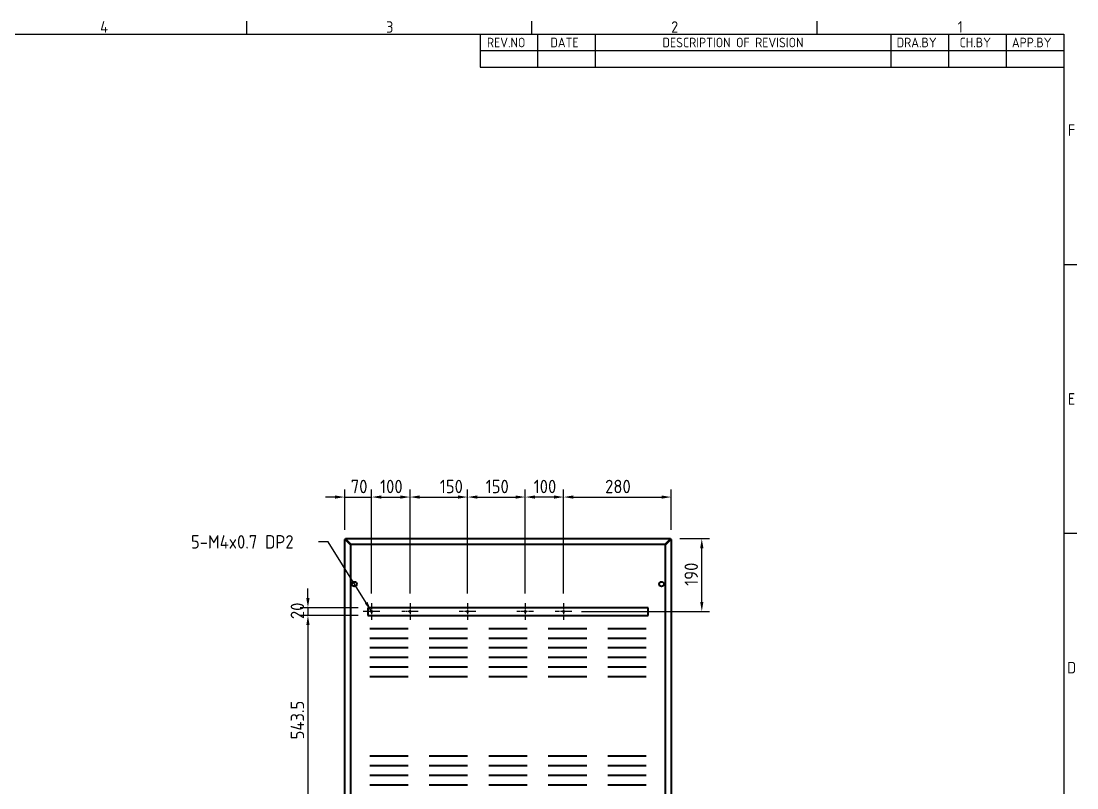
# Model space of a CAD drawing. Header units: millimetres. Extents: x 0 to 51860, y 0 to 5940.
# Drawn here: x 22239 to 24988, y 2136 to 4134 of the extents above; entities that cross this region are included whole.
import ezdxf

# ---------------------------------------------------------------- set-up
doc = ezdxf.new("R2010")
doc.units = ezdxf.units.MM
doc.header["$LTSCALE"] = 10
doc.linetypes.add('CHAIN', pattern=[0.3543, 0.2362, -0.0295, 0.0591, -0.0295])
for name, color, linetype, lineweight in [('가시적인 것(ISO)', 3, 'Continuous', 40), ('가시적인 좁은 것(ISO)', 3, 'Continuous', 35), ('경계(ISO)', 7, 'Continuous', 25), ('기호(ISO)', 5, 'Continuous', 25), ('중심 표식(ISO)', 1, 'Continuous', 25), ('치수(ISO)', 2, 'Continuous', 25)]:
    doc.layers.add(name, color=color, linetype=linetype, lineweight=lineweight)
doc.styles.add('ISO ProportionalPSTEK', font='isocp.shx')
doc.styles.add('문자 텍스트_PSTEK_POSCO', font='isocp.shx')
doc.styles.add('치수 텍스트_PSTEK_POSCO', font='isocp.shx')
doc.dimstyles.new('치수_PSTEK_POSCO', dxfattribs={"dimscale": 10, "dimtxt": 3.5, "dimasz": 2.5, "dimexe": 2, "dimexo": 2.5, "dimgap": 1, "dimtad": 1, "dimrnd": 1e-08, "dimdsep": 46, "dimtxsty": '치수 텍스트_PSTEK_POSCO', "dimcen": 0.09, "dimdle": 10, "dimclrd": 7, "dimclre": 7, "dimclrt": 2, "dimadec": 1, "dimazin": 2, "dimtfac": 1, "dimtmove": 0, "dimatfit": 3, "dimfxl": 0, "dimtolj": 1, "dimlwd": -1, "dimlwe": -1, "dimarcsym": 0})
doc.dimstyles.new('치수_PSTEK_POSCO$7', dxfattribs={"dimscale": 10, "dimtxt": 3.5, "dimasz": 2.5, "dimexe": 2, "dimexo": 2.5, "dimgap": 1, "dimtad": 1, "dimrnd": 1e-08, "dimdsep": 46, "dimtxsty": '치수 텍스트_PSTEK_POSCO', "dimcen": 0.09, "dimdle": 10, "dimclrd": 7, "dimclre": 7, "dimclrt": 2, "dimadec": 1, "dimazin": 2, "dimtfac": 1, "dimtmove": 0, "dimatfit": 3, "dimfxl": 0, "dimtolj": 1, "dimlwd": -1, "dimlwe": -1, "dimarcsym": 0})

# ---------------------------------------------------------------- blocks, each defined once
blk = doc.blocks.new('*D174')
at = {"layer": 'Defpoints', "color": 0}
for p in [(23151.7, 2894.1), (23081.7, 2783.8), (23151.7, 2617.5)]:
    blk.add_point(p, dxfattribs=at)
at = {"layer": '치수(ISO)', "color": 7}
for p, q in [((23081.7, 2808.8), (23081.7, 2914.1)), ((23151.7, 2642.5), (23151.7, 2914.1)), ((23056.7, 2894.1), (23031.7, 2894.1)), ((23081.7, 2894.1), (23151.7, 2894.1)), ((23176.7, 2894.1), (23201.7, 2894.1))]:
    blk.add_line(p, q, dxfattribs=at)
for points in [[(23056.7, 2898.2), (23056.7, 2889.9), (23081.7, 2894.1)], [(23176.7, 2898.2), (23176.7, 2889.9), (23151.7, 2894.1)]]:
    blk.add_solid(points, dxfattribs=at)
at = {"layer": '치수(ISO)', "color": 2, "insert": (23097.4, 2921.6), "char_height": 35, "attachment_point": 4, "style": '치수 텍스트_PSTEK_POSCO'}
blk.add_mtext('\\A1;70', dxfattribs=at)
blk = doc.blocks.new('*D175')
at = {"layer": 'Defpoints', "color": 0}
for p in [(23251.7, 2894.1), (23151.7, 2617.5), (23251.7, 2617.5)]:
    blk.add_point(p, dxfattribs=at)
at = {"layer": '치수(ISO)', "color": 7}
for p, q in [((23151.7, 2642.5), (23151.7, 2914.1)), ((23251.7, 2642.5), (23251.7, 2914.1)), ((23176.7, 2894.1), (23226.7, 2894.1))]:
    blk.add_line(p, q, dxfattribs=at)
for points in [[(23176.7, 2898.2), (23176.7, 2889.9), (23151.7, 2894.1)], [(23226.7, 2898.2), (23226.7, 2889.9), (23251.7, 2894.1)]]:
    blk.add_solid(points, dxfattribs=at)
at = {"layer": '치수(ISO)', "color": 2, "insert": (23173.7, 2921.6), "char_height": 35, "attachment_point": 4, "style": '치수 텍스트_PSTEK_POSCO'}
blk.add_mtext('\\A1;100', dxfattribs=at)
blk = doc.blocks.new('*D176')
at = {"layer": 'Defpoints', "color": 0}
for p in [(23401.7, 2894.1), (23251.7, 2617.5), (23401.7, 2617.5)]:
    blk.add_point(p, dxfattribs=at)
at = {"layer": '치수(ISO)', "color": 7}
for p, q in [((23251.7, 2642.5), (23251.7, 2914.1)), ((23401.7, 2642.5), (23401.7, 2914.1)), ((23276.7, 2894.1), (23376.7, 2894.1))]:
    blk.add_line(p, q, dxfattribs=at)
for points in [[(23276.7, 2898.2), (23276.7, 2889.9), (23251.7, 2894.1)], [(23376.7, 2898.2), (23376.7, 2889.9), (23401.7, 2894.1)]]:
    blk.add_solid(points, dxfattribs=at)
at = {"layer": '치수(ISO)', "color": 2, "insert": (23329.2, 2921.6), "char_height": 35, "attachment_point": 4, "style": '치수 텍스트_PSTEK_POSCO'}
blk.add_mtext('\\A1;150', dxfattribs=at)
blk = doc.blocks.new('*D177')
at = {"layer": 'Defpoints', "color": 0}
for p in [(23551.7, 2894.1), (23401.7, 2617.5), (23551.7, 2617.5)]:
    blk.add_point(p, dxfattribs=at)
at = {"layer": '치수(ISO)', "color": 7}
for p, q in [((23401.7, 2642.5), (23401.7, 2914.1)), ((23551.7, 2642.5), (23551.7, 2914.1)), ((23426.7, 2894.1), (23526.7, 2894.1))]:
    blk.add_line(p, q, dxfattribs=at)
for points in [[(23426.7, 2898.2), (23426.7, 2889.9), (23401.7, 2894.1)], [(23526.7, 2898.2), (23526.7, 2889.9), (23551.7, 2894.1)]]:
    blk.add_solid(points, dxfattribs=at)
at = {"layer": '치수(ISO)', "color": 2, "insert": (23448.7, 2921.6), "char_height": 35, "attachment_point": 4, "style": '치수 텍스트_PSTEK_POSCO'}
blk.add_mtext('\\A1;150', dxfattribs=at)
blk = doc.blocks.new('*D178')
at = {"layer": 'Defpoints', "color": 0}
for p in [(23551.7, 2894.1), (23551.7, 2617.5), (23651.7, 2617.5)]:
    blk.add_point(p, dxfattribs=at)
at = {"layer": '치수(ISO)', "color": 7}
for p, q in [((23551.7, 2642.5), (23551.7, 2914.1)), ((23651.7, 2642.5), (23651.7, 2914.1)), ((23626.7, 2894.1), (23576.7, 2894.1))]:
    blk.add_line(p, q, dxfattribs=at)
for points in [[(23576.7, 2898.2), (23576.7, 2889.9), (23551.7, 2894.1)], [(23626.7, 2898.2), (23626.7, 2889.9), (23651.7, 2894.1)]]:
    blk.add_solid(points, dxfattribs=at)
at = {"layer": '치수(ISO)', "color": 2, "insert": (23573.7, 2921.6), "char_height": 35, "attachment_point": 4, "style": '치수 텍스트_PSTEK_POSCO'}
blk.add_mtext('\\A1;100', dxfattribs=at)
blk = doc.blocks.new('*D179')
at = {"layer": 'Defpoints', "color": 0}
for p in [(23929.6, 2785.8), (24011.4, 2785.8), (23673.3, 2595.8)]:
    blk.add_point(p, dxfattribs=at)
at = {"layer": '치수(ISO)', "color": 7}
for p, q in [((23954.6, 2785.8), (24031.4, 2785.8)), ((24011.4, 2620.8), (24011.4, 2760.8)), ((23698.3, 2595.8), (24031.4, 2595.8))]:
    blk.add_line(p, q, dxfattribs=at)
for points in [[(24007.3, 2760.8), (24015.6, 2760.8), (24011.4, 2785.8)], [(24007.3, 2620.8), (24015.6, 2620.8), (24011.4, 2595.8)]]:
    blk.add_solid(points, dxfattribs=at)
at = {"layer": '치수(ISO)', "color": 2, "insert": (23983.9, 2662.8), "char_height": 35, "attachment_point": 4, "rotation": 90, "style": '치수 텍스트_PSTEK_POSCO'}
blk.add_mtext('\\A1;190', dxfattribs=at)
blk = doc.blocks.new('*D180')
at = {"layer": 'Defpoints', "color": 0}
for p in [(23931.7, 2894.1), (23931.7, 2783.8), (23651.7, 2617.5)]:
    blk.add_point(p, dxfattribs=at)
at = {"layer": '치수(ISO)', "color": 7}
for p, q in [((23651.7, 2642.5), (23651.7, 2914.1)), ((23931.7, 2808.8), (23931.7, 2914.1)), ((23676.7, 2894.1), (23906.7, 2894.1))]:
    blk.add_line(p, q, dxfattribs=at)
for points in [[(23676.7, 2898.2), (23676.7, 2889.9), (23651.7, 2894.1)], [(23906.7, 2898.2), (23906.7, 2889.9), (23931.7, 2894.1)]]:
    blk.add_solid(points, dxfattribs=at)
at = {"layer": '치수(ISO)', "color": 2, "insert": (23759.7, 2921.6), "char_height": 35, "attachment_point": 4, "style": '치수 텍스트_PSTEK_POSCO'}
blk.add_mtext('\\A1;280', dxfattribs=at)
blk = doc.blocks.new('*D181')
at = {"layer": 'Defpoints', "color": 0}
for p in [(22985.9, 2585.8), (23141.7, 2605.8), (23141.7, 2585.8)]:
    blk.add_point(p, dxfattribs=at)
at = {"layer": '치수(ISO)', "color": 7}
for p, q in [((22985.9, 2630.8), (22985.9, 2655.8)), ((23116.7, 2605.8), (22965.9, 2605.8)), ((23116.7, 2585.8), (22965.9, 2585.8)), ((22985.9, 2605.8), (22985.9, 2585.8)), ((22985.9, 2560.8), (22985.9, 2535.8))]:
    blk.add_line(p, q, dxfattribs=at)
for points in [[(22981.7, 2630.8), (22990.1, 2630.8), (22985.9, 2605.8)], [(22981.7, 2560.8), (22990.1, 2560.8), (22985.9, 2585.8)]]:
    blk.add_solid(points, dxfattribs=at)
at = {"layer": '치수(ISO)', "color": 2, "insert": (22958.4, 2576.1), "char_height": 35, "attachment_point": 4, "rotation": 90, "style": '치수 텍스트_PSTEK_POSCO'}
blk.add_mtext('\\A1;20', dxfattribs=at)
blk = doc.blocks.new('*D182')
at = {"layer": 'Defpoints', "color": 0}
for p in [(23141.7, 2585.8), (22985.9, 2042.3), (23141.7, 2042.3)]:
    blk.add_point(p, dxfattribs=at)
at = {"layer": '치수(ISO)', "color": 7}
for p, q in [((23116.7, 2585.8), (22965.9, 2585.8)), ((22985.9, 2560.8), (22985.9, 2067.3)), ((23116.7, 2042.3), (22965.9, 2042.3))]:
    blk.add_line(p, q, dxfattribs=at)
for points in [[(22981.7, 2560.8), (22990.1, 2560.8), (22985.9, 2585.8)], [(22981.7, 2067.3), (22990.1, 2067.3), (22985.9, 2042.3)]]:
    blk.add_solid(points, dxfattribs=at)
at = {"layer": '치수(ISO)', "color": 2, "insert": (22958.4, 2262.6), "char_height": 35, "attachment_point": 4, "rotation": 90, "style": '치수 텍스트_PSTEK_POSCO'}
blk.add_mtext('\\A1;543.5', dxfattribs=at)

msp = doc.modelspace()

# ---------------------------------------------------------------- linework, layer by layer
at = {"layer": '가시적인 것(ISO)'}
for p, q in [((23081.6826, 2783.759), (23083.6826, 2783.759)), ((23081.6826, 1240.9004), (23081.6826, 2783.759)), ((23084.1826, 2783.3297), (23083.6933, 2783.3297)), ((23083.7533, 2783.8297), (23083.7533, 2785.8297)), ((23083.7533, 2785.8297), (23929.6118, 2785.8297)), ((23083.7826, 2782.3155), (23096.6826, 2769.4155)), ((23084.1826, 2783.3297), (23084.1826, 2783.819)), ((23098.0968, 2770.8297), (23085.1968, 2783.7297)), ((23928.1683, 2783.7297), (23915.2683, 2770.8297)), ((23916.6826, 2769.4155), (23929.5826, 2782.3155)), ((23929.1826, 2783.3297), (23929.1826, 2783.819)), ((23929.1826, 2783.3297), (23929.6718, 2783.3297)), ((23929.6118, 2785.8297), (23929.6118, 2783.8297)), ((23929.6826, 2783.759), (23931.6826, 2783.759)), ((23931.6826, 2783.759), (23931.6826, 1240.9004)), ((23096.6826, 2769.4155), (23096.6826, 1255.2439)), ((23915.2683, 2770.8297), (23098.0968, 2770.8297)), ((23916.6826, 1255.2439), (23916.6826, 2769.4155)), ((23871.6826, 2605.8297), (23141.6826, 2605.8297)), ((23141.6826, 2605.8297), (23141.6826, 2585.8297)), ((23141.6826, 2585.8297), (23871.6826, 2585.8297)), ((23871.6826, 2585.8297), (23871.6826, 2605.8297)), ((23246.6826, 2550.8297), (23146.6826, 2550.8297)), ((23401.6826, 2550.8297), (23301.6826, 2550.8297)), ((23556.6826, 2550.8297), (23456.6826, 2550.8297)), ((23711.6826, 2550.8297), (23611.6826, 2550.8297)), ((23866.6826, 2550.8297), (23766.6826, 2550.8297)), ((23246.6826, 2525.8297), (23146.6826, 2525.8297)), ((23401.6826, 2525.8297), (23301.6826, 2525.8297)), ((23556.6826, 2525.8297), (23456.6826, 2525.8297)), ((23711.6826, 2525.8297), (23611.6826, 2525.8297)), ((23866.6826, 2525.8297), (23766.6826, 2525.8297)), ((23246.6826, 2500.8297), (23146.6826, 2500.8297)), ((23246.6826, 2475.8297), (23146.6826, 2475.8297)), ((23401.6826, 2500.8297), (23301.6826, 2500.8297)), ((23401.6826, 2475.8297), (23301.6826, 2475.8297)), ((23556.6826, 2500.8297), (23456.6826, 2500.8297)), ((23556.6826, 2475.8297), (23456.6826, 2475.8297)), ((23711.6826, 2500.8297), (23611.6826, 2500.8297)), ((23711.6826, 2475.8297), (23611.6826, 2475.8297)), ((23866.6826, 2500.8297), (23766.6826, 2500.8297)), ((23866.6826, 2475.8297), (23766.6826, 2475.8297)), ((23246.6826, 2450.8297), (23146.6826, 2450.8297)), ((23401.6826, 2450.8297), (23301.6826, 2450.8297)), ((23556.6826, 2450.8297), (23456.6826, 2450.8297)), ((23711.6826, 2450.8297), (23611.6826, 2450.8297)), ((23866.6826, 2450.8297), (23766.6826, 2450.8297)), ((23246.6826, 2425.8297), (23146.6826, 2425.8297)), ((23401.6826, 2425.8297), (23301.6826, 2425.8297)), ((23556.6826, 2425.8297), (23456.6826, 2425.8297)), ((23711.6826, 2425.8297), (23611.6826, 2425.8297)), ((23866.6826, 2425.8297), (23766.6826, 2425.8297)), ((23246.6826, 2218.8297), (23146.6826, 2218.8297)), ((23401.6826, 2218.8297), (23301.6826, 2218.8297)), ((23556.6826, 2218.8297), (23456.6826, 2218.8297)), ((23711.6826, 2218.8297), (23611.6826, 2218.8297)), ((23866.6826, 2218.8297), (23766.6826, 2218.8297)), ((23246.6826, 2193.8297), (23146.6826, 2193.8297)), ((23401.6826, 2193.8297), (23301.6826, 2193.8297)), ((23556.6826, 2193.8297), (23456.6826, 2193.8297)), ((23711.6826, 2193.8297), (23611.6826, 2193.8297)), ((23866.6826, 2193.8297), (23766.6826, 2193.8297)), ((23246.6826, 2168.8297), (23146.6826, 2168.8297)), ((23401.6826, 2168.8297), (23301.6826, 2168.8297)), ((23556.6826, 2168.8297), (23456.6826, 2168.8297)), ((23711.6826, 2168.8297), (23611.6826, 2168.8297)), ((23866.6826, 2168.8297), (23766.6826, 2168.8297)), ((23246.6826, 2143.8297), (23146.6826, 2143.8297)), ((23401.6826, 2143.8297), (23301.6826, 2143.8297)), ((23556.6826, 2143.8297), (23456.6826, 2143.8297)), ((23711.6826, 2143.8297), (23611.6826, 2143.8297)), ((23866.6826, 2143.8297), (23766.6826, 2143.8297))]:
    msp.add_line(p, q, dxfattribs=at)
for centre, radius in [((23106.6826, 2667.3297), 6.25), ((23906.6826, 2667.3297), 6.25), ((23151.6826, 2595.8297), 1.621), ((23251.6826, 2595.8297), 1.621), ((23401.6826, 2595.8297), 1.621), ((23551.6826, 2595.8297), 1.621), ((23651.6826, 2595.8297), 1.621)]:
    msp.add_circle(centre, radius, dxfattribs=at)
for points in [[(23081.6826, 2783.759), (23081.6826, 2783.4027), (23082.2026, 2783.0464), (23082.9501, 2782.6901), (23083.212, 2782.5652), (23083.4972, 2782.4404), (23083.7826, 2782.3155)], [(23085.1968, 2783.7297), (23084.8405, 2784.544), (23084.4842, 2785.3349), (23084.1279, 2785.6577), (23084.003, 2785.7708), (23083.8781, 2785.8297), (23083.7533, 2785.8297)], [(23929.6118, 2785.8297), (23929.2555, 2785.8297), (23928.8992, 2785.3097), (23928.5429, 2784.5622), (23928.4181, 2784.3003), (23928.2932, 2784.0151), (23928.1683, 2783.7297)], [(23929.5826, 2782.3155), (23930.3968, 2782.6718), (23931.1877, 2783.0281), (23931.5105, 2783.3844), (23931.6236, 2783.5093), (23931.6826, 2783.6342), (23931.6826, 2783.759)]]:
    msp.add_open_spline(points, degree=3, knots=[0, 0, 0, 0, 1.163178271, 1.163178271, 1.163178271, 1.570796327, 1.570796327, 1.570796327, 1.570796327], dxfattribs=at)
for points in [[(23083.6826, 2783.759), (23083.6826, 2783.2778), (23083.7302, 2782.7967), (23083.7826, 2782.3155)], [(23083.7533, 2783.8297), (23084.2344, 2783.8297), (23084.7156, 2783.7821), (23085.1968, 2783.7297)], [(23929.6118, 2783.8297), (23929.1307, 2783.8297), (23928.6495, 2783.7821), (23928.1683, 2783.7297)], [(23929.6826, 2783.759), (23929.6826, 2783.2778), (23929.6349, 2782.7967), (23929.5826, 2782.3155)]]:
    msp.add_open_spline(points, degree=3, dxfattribs=at)
at = {"layer": '가시적인 좁은 것(ISO)'}
for centre in [(23151.6826, 2595.8297), (23251.6826, 2595.8297), (23401.6826, 2595.8297), (23551.6826, 2595.8297), (23651.6826, 2595.8297)]:
    msp.add_arc(centre, 2, 350, 260, dxfattribs=at)
at = {"layer": '경계(ISO)'}
for p, q in [((22826.5385, 4100), (22826.5385, 4134)), ((23569.0385, 4100), (23569.0385, 4134)), ((24311.5384, 4100), (24311.5384, 4134)), ((24954.0387, 3500), (24988.0387, 3500)), ((24954.0387, 2800), (24988.0387, 2800))]:
    msp.add_line(p, q, dxfattribs=at)
at = {"layer": '경계(ISO)', "flags": 128}
msp.add_lwpolyline([(19214.0385, 100), (19214.0385, 4100), (24954.0387, 4100), (24954.0387, 100), (19214.0385, 100)], dxfattribs=at)
at = {"layer": '기호(ISO)'}
for p, q in [((23434.0387, 4100), (24954.0387, 4100)), ((23434.0387, 4100), (23434.0387, 4057.2)), ((23584.0387, 4100), (23584.0387, 4057.2)), ((23734.0387, 4100), (23734.0387, 4057.2)), ((24504.0387, 4100), (24504.0387, 4057.2)), ((24654.0387, 4100), (24654.0387, 4057.2)), ((24804.0387, 4100), (24804.0387, 4057.2)), ((24954.0387, 4100), (24954.0387, 4057.2)), ((23434.0387, 4057.2), (24954.0387, 4057.2)), ((23434.0387, 4057.2), (23434.0387, 4014.4)), ((23584.0387, 4057.2), (23584.0387, 4014.4)), ((23734.0387, 4057.2), (23734.0387, 4014.4)), ((24504.0387, 4057.2), (24504.0387, 4014.4)), ((24654.0387, 4057.2), (24654.0387, 4014.4)), ((24804.0387, 4057.2), (24804.0387, 4014.4)), ((24954.0387, 4057.2), (24954.0387, 4014.4)), ((23434.0387, 4014.4), (24954.0387, 4014.4))]:
    msp.add_line(p, q, dxfattribs=at)
at = {"layer": '중심 표식(ISO)', "linetype": 'CHAIN', "ltscale": 4.804983}
for p, q in [((23151.6826, 2617.4507), (23151.6826, 2574.2087)), ((23251.6826, 2617.4507), (23251.6826, 2574.2087)), ((23401.6826, 2617.4507), (23401.6826, 2574.2087)), ((23551.6826, 2617.4507), (23551.6826, 2574.2087)), ((23651.6826, 2617.4507), (23651.6826, 2574.2087)), ((23173.3036, 2595.8297), (23130.0616, 2595.8297)), ((23273.3036, 2595.8297), (23230.0616, 2595.8297)), ((23423.3036, 2595.8297), (23380.0616, 2595.8297)), ((23573.3036, 2595.8297), (23530.0616, 2595.8297)), ((23673.3036, 2595.8297), (23630.0616, 2595.8297))]:
    msp.add_line(p, q, dxfattribs=at)

# ---------------------------------------------------------------- texts
at = {"layer": '경계(ISO)', "color": 2, "char_height": 30, "attachment_point": 7, "style": '문자 텍스트_PSTEK_POSCO'}
for s, insert in [('4', (22445.0232, 4104)), ('3', (23189.4739, 4103.7139)), ('2', (23931.5659, 4103.7139)), ('1', (24677.6492, 4104)), ('F', (24964.4839, 3835)), ('E', (24964.4839, 3134.7139)), ('D', (24962.8212, 2434.7139))]:
    msp.add_mtext(s, dxfattribs=dict(at, insert=insert))
at = {"layer": '기호(ISO)', "color": 2, "char_height": 25, "attachment_point": 7, "style": 'ISO ProportionalPSTEK'}
for s, insert in [('REV.NO', (23451.9098, 4065.8318)), ('DATE', (23617.181, 4065.8318)), ('DESCRIPTION OF REVISION', (23909.1089, 4065.8318)), ('DRA.BY', (24518.796, 4065.8318)), ('CH.BY', (24682.6816, 4065.8318)), ('APP.BY', (24818.816, 4065.8318))]:
    msp.add_mtext(s, dxfattribs=dict(at, insert=insert))
at = {"layer": '기호(ISO)', "color": 2, "insert": (22681.2987, 2777.3436), "char_height": 34.999999, "width": 322.194798, "attachment_point": 4, "line_spacing_factor": 0.6125, "style": '치수 텍스트_PSTEK_POSCO'}
msp.add_mtext('{5-M4x0.7 DP2}', dxfattribs=at)

# ---------------------------------------------------------------- dimensions: what is measured, and where the dimension line sits
at = {"layer": '치수(ISO)', "color": 7}
dim = msp.add_linear_dim(base=(23151.6826, 2894.0529), p1=(23081.6826, 2783.759), p2=(23151.6826, 2617.4507), dimstyle='치수_PSTEK_POSCO', override={"dimdec": 2, "dimtp": 0, "dimtm": 0, "dimtdec": 2, "dimtofl": 1, "dimatfit": 1}, dxfattribs=at)
dim.commit()
dim.dimension.update_dxf_attribs({"geometry": '*D174', "text_midpoint": (23116.6826, 2894.0529), "dimtype": 160})
for base, p1, p2, angle, override, picture, middle in [((23251.6826, 2894.0529), (23151.6826, 2617.4507), (23251.6826, 2617.4507), 180, {"dimdec": 2, "dimtp": 0, "dimtm": 0, "dimtdec": 2, "dimtofl": 0, "dimatfit": 1}, '*D175', (23201.6826, 2894.0529)), ((23401.6826, 2894.0529), (23251.6826, 2617.4507), (23401.6826, 2617.4507), 180, {"dimdec": 2, "dimtp": 0, "dimtm": 0, "dimtdec": 2, "dimtofl": 0, "dimatfit": 1}, '*D176', (23357.2153, 2894.0529)), ((23551.6826, 2894.0529), (23401.6826, 2617.4507), (23551.6826, 2617.4507), 180, {"dimdec": 2, "dimtp": 0, "dimtm": 0, "dimtdec": 2, "dimtofl": 0, "dimatfit": 1}, '*D177', (23476.6826, 2894.0529)), ((23551.6826, 2894.0529), (23651.6826, 2617.4507), (23551.6826, 2617.4507), 180, {"dimdec": 2, "dimtp": 0, "dimtm": 0, "dimtdec": 2, "dimtofl": 0, "dimatfit": 1}, '*D178', (23601.6826, 2894.0529)), ((23931.6826, 2894.0529), (23651.6826, 2617.4507), (23931.6826, 2783.759), 180, {"dimdec": 2, "dimtp": 0, "dimtm": 0, "dimtdec": 2, "dimtofl": 0, "dimatfit": 1}, '*D180', (23791.6826, 2894.0529)), ((24011.4373, 2785.8297), (23673.3036, 2595.8297), (23929.6118, 2785.8297), 90, {"dimdec": 2, "dimtp": 0, "dimtm": 0, "dimtdec": 2, "dimtofl": 0, "dimatfit": 1}, '*D179', (24011.4373, 2690.8297)), ((22985.9095, 2585.8297), (23141.6826, 2605.8297), (23141.6826, 2585.8297), 90, {"dimdec": 2, "dimtp": 0, "dimtm": 0, "dimtdec": 2, "dimtofl": 1, "dimatfit": 1}, '*D181', (22985.9095, 2595.8297)), ((22985.9095, 2042.3297), (23141.6826, 2585.8297), (23141.6826, 2042.3297), 270, {"dimdec": 2, "dimtp": 0, "dimtm": 0, "dimtdec": 2, "dimtofl": 0, "dimatfit": 1}, '*D182', (22985.9095, 2314.0797))]:
    dim = msp.add_linear_dim(base=base, p1=p1, p2=p2, angle=angle, dimstyle='치수_PSTEK_POSCO', override=override, dxfattribs=at)
    dim.commit()
    dim.dimension.update_dxf_attribs({"geometry": picture, "text_midpoint": middle, "dimtype": 160})

# ---------------------------------------------------------------- leaders
at = {"layer": '기호(ISO)', "color": 7, "annotation_type": 0, "has_hookline": 1, "hookline_direction": 1, "text_width": 278.6021}
msp.add_leader([(23150.6826, 2597.5618), (23038.4935, 2777.3436), (23013.4935, 2777.3436)], dimstyle='치수_PSTEK_POSCO$7', override={"dimtad": 0}, dxfattribs=at)

doc.saveas('drawing.dxf')
